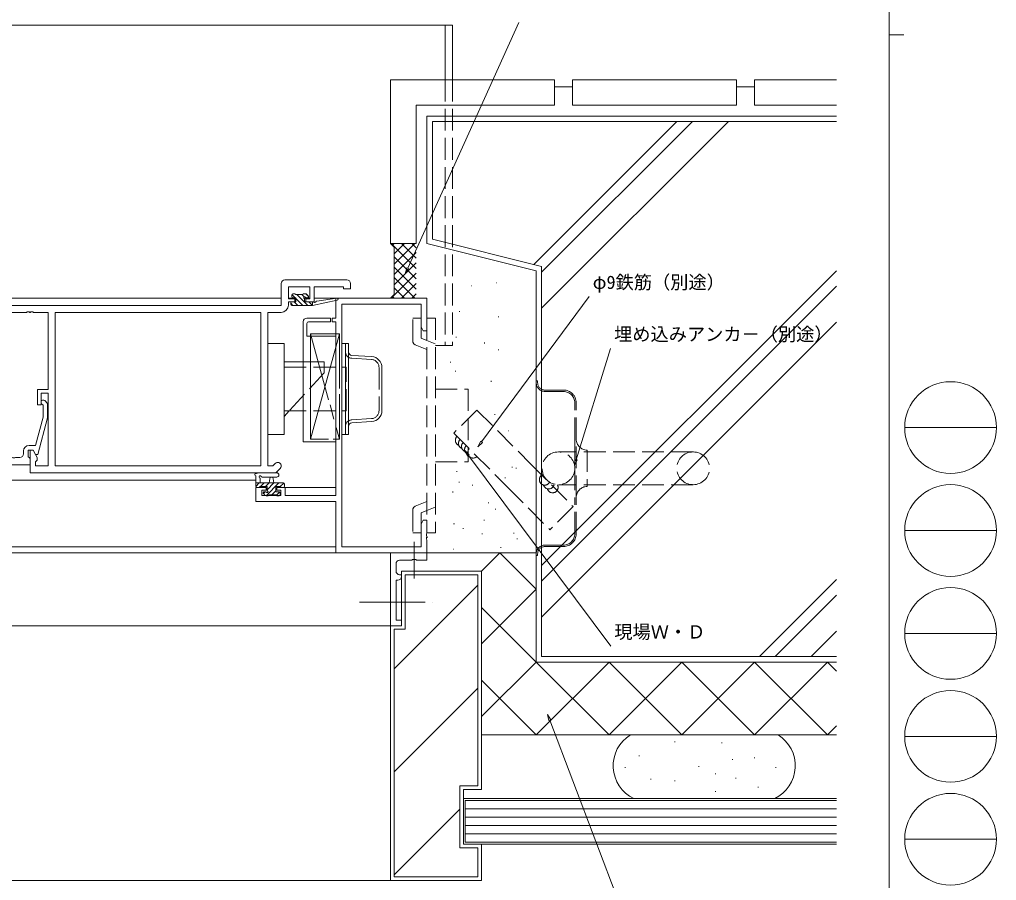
# Model space of a CAD drawing. Units: millimetres, scale not verified. Extents: x -742 to 539, y -420 to 386.
# Drawn here: x 271.1 to 539.5, y -225.3 to 11.2 of the extents above; entities that cross this region are included whole.
import ezdxf
from ezdxf.enums import TextEntityAlignment as Align

# ---------------------------------------------------------------- set-up
doc = ezdxf.new("R2010")
doc.units = ezdxf.units.MM
doc.header["$LTSCALE"] = 2
doc.linetypes.add('CHAIN2', pattern=[12, 9, -1, 1, -1])
doc.linetypes.add('DASHED3', pattern=[4, 3, -1])
for name, color, linetype, lineweight in [('0-1_YKK_ZWAK', 7, 'Continuous', 9), ('0-3_YKK_12', 2, 'Continuous', 9), ('0-4_YSS_K', 3, 'Continuous', 9), ('0-5_YKK_D', 6, 'Continuous', 9), ('0-6_YKK_13', 4, 'Continuous', 9), ('0-7_YKK_11', 7, 'Continuous', 9)]:
    doc.layers.add(name, color=color, linetype=linetype, lineweight=lineweight)
doc.styles.add('ＭＳ ゴシック', font='')
doc.styles.get('ＭＳ ゴシック').set_extended_font_data('MS Gothic')

msp = doc.modelspace()

# ---------------------------------------------------------------- linework, layer by layer
at = {"layer": '0-1_YKK_ZWAK'}
for p, q in [((510, 382), (510, -368)), ((510, 7), (514, 7)), ((514.252, -100.88), (539.452, -100.88)), ((514.252, -129.16), (539.452, -129.16)), ((514.252, -157.44), (539.452, -157.44)), ((514.252, -185.72), (539.452, -185.72)), ((514.252, -214), (539.452, -214))]:
    msp.add_line(p, q, dxfattribs=at)
for centre in [(526.852, -100.88), (526.852, -129.16), (526.852, -157.44), (526.852, -185.72), (526.852, -214)]:
    msp.add_circle(centre, 12.6, dxfattribs=at)
at = {"layer": '0-3_YKK_12'}
for p, q in [((390.038, 9.688), (-23.962, 9.688)), ((388.038, 9.688), (388.038, -5.312)), ((390.038, 9.688), (390.038, -5.312)), ((343.038, -65.31), (25.988, -65.31)), ((347.038, -65.31), (344.985, -65.31)), ((350.821, -65.31), (349.208, -65.31)), ((358.038, -65.31), (352.038, -65.31)), ((358.038, -70.51), (358.038, -65.31)), ((358.038, -119.28), (358.038, -72.11)), ((336.038, -115.31), (30.038, -115.31)), ((343.638, -117.31), (358.038, -117.31)), ((358.038, -135.31), (358.038, -121.51)), ((358.038, -133.68), (8.038, -133.68)), ((358.038, -135.31), (8.038, -135.31)), ((373.038, -155.311), (184.538, -155.311))]:
    msp.add_line(p, q, dxfattribs=at)
at = {"layer": '0-3_YKK_12', "linetype": 'DASHED3'}
for p, q in [((388.038, -5.312), (388.038, -78.31)), ((390.038, -5.312), (390.038, -78.31)), ((385.338, -78.312), (390.038, -78.312))]:
    msp.add_line(p, q, dxfattribs=at)
at = {"layer": '0-4_YSS_K'}
for p, q in [((418.037, -12.312), (418.037, -5.312)), ((423.037, -12.312), (423.037, -5.312)), ((423.037, -5.312), (468.037, -5.312)), ((468.037, -12.312), (468.037, -5.312)), ((473.037, -12.312), (473.037, -5.312)), ((473.037, -5.312), (495.547, -5.312)), ((418.037, -7.312), (423.037, -7.312)), ((468.037, -7.312), (473.037, -7.312)), ((380.037, -12.312), (418.037, -12.312)), ((380.037, -12.312), (380.037, -50.312)), ((423.037, -12.312), (468.037, -12.312)), ((473.037, -12.312), (495.547, -12.312)), ((383.037, -15.31), (495.547, -15.31)), ((383.037, -15.31), (383.037, -50.31)), ((451.685, -16.809), (412.392, -56.102)), ((465.827, -16.809), (414.537, -68.099)), ((455.928, -16.809), (414.537, -58.199)), ((374.037, -51.312), (373.037, -50.312)), ((380.037, -50.312), (373.037, -50.312)), ((373.182, -50.312), (380.037, -57.167)), ((374.037, -50.312), (373.61, -50.74)), ((376.866, -50.312), (374.037, -53.14)), ((379.694, -50.312), (374.037, -55.969)), ((376.01, -50.312), (380.037, -54.339)), ((378.839, -50.312), (380.037, -51.511)), ((383.037, -50.31), (413.037, -57.81)), ((414.537, -56.638), (384.537, -49.138)), ((374.037, -51.312), (374.037, -64.31)), ((380.037, -52.797), (374.037, -58.797)), ((374.037, -53.996), (380.037, -59.996)), ((380.037, -55.626), (374.037, -61.626)), ((380.037, -58.454), (373.181, -65.31)), ((374.037, -56.824), (380.037, -62.824)), ((413.037, -57.81), (413.037, -165.31)), ((414.537, -163.81), (414.537, -56.638)), ((495.547, -57.799), (414.537, -138.809)), ((374.037, -59.653), (379.694, -65.31)), ((380.037, -61.282), (376.01, -65.31)), ((402.042, -61.079), (402.142, -61.079)), ((374.037, -64.31), (373.037, -65.31)), ((374.037, -62.481), (376.866, -65.31)), ((380.037, -64.111), (378.839, -65.31)), ((395.252, -61.902), (395.352, -61.902)), ((495.547, -62.042), (414.537, -143.052)), ((373.61, -64.882), (374.038, -65.31)), ((392.016, -68.895), (392.016, -69.095)), ((402.614, -70.433), (402.814, -70.433)), ((495.547, -71.941), (414.537, -152.952)), ((391.08, -75.913), (391.08, -76.113)), ((398.8, -77.55), (398.8, -77.75)), ((402.614, -79.521), (402.814, -79.521)), ((389.376, -82.88), (389.576, -82.88)), ((390.846, -85.27), (390.846, -85.47)), ((400.671, -88.077), (400.671, -88.277)), ((401.631, -97.268), (401.731, -97.268)), ((405.334, -101.792), (405.434, -101.792)), ((406.368, -111.727), (406.568, -111.727)), ((407.542, -111.938), (407.542, -112.138)), ((391.154, -112.913), (391.354, -112.913)), ((402.416, -114.493), (402.616, -114.493)), ((404.392, -114.691), (404.592, -114.691)), ((391.747, -115.876), (391.947, -115.876)), ((395.525, -116.616), (395.525, -116.816)), ((390.144, -118.488), (390.144, -118.688)), ((399.847, -121.606), (400.047, -121.606)), ((401.841, -123.166), (401.841, -123.366)), ((390.364, -127.336), (390.563, -127.336)), ((392.951, -128.547), (392.951, -128.747)), ((398.662, -126.348), (398.862, -126.348)), ((383.21, -130.894), (383.21, -131.094)), ((398.069, -130.102), (398.269, -130.102)), ((406.763, -129.905), (406.963, -129.905)), ((407.776, -131.354), (407.776, -131.554)), ((403.277, -133.868), (403.377, -133.868)), ((403.277, -133.868), (403.377, -133.868)), ((382.537, -135.309), (413.037, -135.31)), ((390.314, -134.28), (390.414, -134.28)), ((398.037, -140.31), (403.038, -135.309)), ((403.037, -135.309), (413.037, -145.31)), ((376.038, -140.31), (398.038, -140.31)), ((376.038, -140.31), (376.038, -155.31)), ((397.038, -141.31), (377.037, -141.31)), ((377.037, -156.31), (377.037, -141.31)), ((397.038, -141.31), (397.038, -199.31)), ((398.038, -140.31), (398.038, -200.31)), ((397.038, -144.173), (374.038, -167.173)), ((495.547, -142.652), (474.39, -163.81)), ((398.037, -160.31), (413.037, -145.31)), ((495.547, -146.895), (478.633, -163.81)), ((398.037, -150.31), (413.037, -165.31)), ((373.038, -155.31), (376.038, -155.31)), ((373.038, -155.31), (373.038, -225.31)), ((377.037, -156.31), (374.038, -156.31)), ((374.038, -224.31), (374.038, -156.31)), ((495.547, -156.794), (488.532, -163.81)), ((398.037, -180.31), (413.037, -165.31)), ((495.547, -165.31), (413.037, -165.31)), ((495.547, -165.31), (413.037, -165.31)), ((413.037, -165.31), (433.037, -185.31)), ((413.037, -185.31), (433.037, -165.31)), ((414.537, -163.81), (495.547, -163.81)), ((433.037, -185.31), (453.037, -165.31)), ((433.037, -165.31), (453.037, -185.31)), ((453.037, -185.31), (473.037, -165.31)), ((453.037, -165.31), (473.037, -185.31)), ((473.037, -185.31), (493.037, -165.31)), ((473.037, -165.31), (493.037, -185.31)), ((493.037, -165.31), (495.547, -167.82)), ((398.037, -170.31), (413.037, -185.31)), ((397.038, -172.457), (374.038, -195.457)), ((493.037, -185.31), (495.547, -182.8)), ((398.037, -185.31), (413.037, -185.31)), ((413.037, -185.31), (495.547, -185.31)), ((479.452, -185.31), (438.916, -185.31)), ((450.999, -187.22), (451.199, -187.22)), ((463.908, -187.463), (464.108, -187.463)), ((441.256, -191.117), (441.456, -191.117)), ((466.831, -192.091), (467.031, -192.091)), ((472.92, -191.604), (473.12, -191.604)), ((437.359, -194.283), (437.559, -194.283)), ((457.575, -194.04), (457.775, -194.04)), ((478.766, -194.283), (478.966, -194.283)), ((444.422, -197.45), (444.622, -197.45)), ((450.999, -197.937), (451.199, -197.937)), ((462.203, -195.988), (462.403, -195.988)), ((467.805, -197.206), (468.005, -197.206)), ((392.038, -216.31), (392.038, -199.31)), ((392.038, -199.31), (397.038, -199.31)), ((462.203, -200.86), (462.403, -200.86)), ((473.894, -199.642), (474.094, -199.642)), ((477.306, -203.31), (441.061, -203.31)), ((392.038, -205.741), (374.038, -223.741)), ((393.54, -205.61), (495.547, -205.61)), ((393.54, -207.91), (495.547, -207.91)), ((393.54, -210.21), (495.547, -210.21)), ((393.54, -212.51), (495.547, -212.51)), ((392.038, -216.31), (397.038, -216.31)), ((393.038, -215.31), (398.038, -215.31)), ((397.038, -216.31), (397.038, -224.31)), ((398.038, -215.31), (398.038, -225.31)), ((373.038, -225.31), (-6.962, -225.31)), ((373.038, -225.31), (398.038, -225.31)), ((397.038, -224.31), (374.038, -224.31))]:
    msp.add_line(p, q, dxfattribs=at)
at = {"layer": '0-4_YSS_K', "linetype": 'DASHED3'}
for p, q in [((396.765, -96.06), (390.386, -102.41)), ((390.386, -102.41), (405.198, -117.29)), ((405.198, -117.29), (416.809, -128.953)), ((423.187, -122.603), (416.809, -128.953))]:
    msp.add_line(p, q, dxfattribs=at)
at = {"layer": '0-4_YSS_K'}
for points in [[(373.037, -50.312), (373.037, -5.312), (418.037, -5.312)], [(495.547, -16.81), (384.537, -16.81), (384.537, -49.138)], [(393.038, -215.31), (393.038, -200.31), (398.038, -200.31)], [(495.547, -202.81), (393.04, -202.81), (393.04, -215.31), (495.547, -215.31)], [(495.547, -203.31), (393.54, -203.31), (393.54, -214.81), (495.547, -214.81)]]:
    msp.add_lwpolyline(points, dxfattribs=at)
at = {"layer": '0-4_YSS_K', "linetype": 'DASHED3'}
msp.add_lwpolyline([(396.765, -96.061), (411.577, -110.94), (423.187, -122.603)], dxfattribs=at)
for centre, start, end in [((392.335, -104.368), 134.87027, 248.44844), ((393.182, -105.219), 134.87027, 248.44844), ((394.029, -106.069), 134.87027, 248.44844), ((394.875, -106.919), 134.87027, 248.44844), ((395.722, -107.77), 134.87027, 314.87027), ((415.413, -115.197), 107.29674, 332.66602), ((416.485, -116.246), 195.608, 347.3822), ((417.557, -117.296), 195.608, 28.75838)]:
    msp.add_arc(centre, 1.5, start, end, dxfattribs=at)
at = {"layer": '0-4_YSS_K'}
for centre, start, end in [((444.184, -193.81), 121.78833, 244.16013), ((474.184, -193.81), 295.83986, 58.21165)]:
    msp.add_arc(centre, 10, start, end, dxfattribs=at)
at = {"layer": '0-5_YKK_D'}
for p, q in [((377.739, -57.077), (408.294, 10.408)), ((377.037, -58.626), (377.481, -56.96)), ((377.997, -57.194), (377.481, -56.96)), ((398.026, -104.797), (427.561, -64.89)), ((424.033, -109.704), (433.441, -79.162)), ((397.015, -106.164), (397.798, -104.629)), ((398.254, -104.966), (397.798, -104.629)), ((393.406, -107.223), (394.65, -108.416)), ((394.196, -108.755), (394.65, -108.416)), ((394.423, -108.585), (433.494, -160.948)), ((423.533, -111.328), (423.762, -109.62)), ((424.304, -109.787), (423.762, -109.62)), ((416.177, -179.67), (417.044, -181.159)), ((416.514, -181.36), (417.044, -181.159)), ((416.779, -181.259), (435.872, -231.696))]:
    msp.add_line(p, q, dxfattribs=at)
for points in [[(377.997, -57.194), (377.037, -58.626), (377.481, -56.96)], [(398.254, -104.966), (397.015, -106.164), (397.798, -104.629)], [(394.196, -108.755), (393.406, -107.223), (394.65, -108.416)], [(424.304, -109.787), (423.533, -111.328), (423.762, -109.62)], [(416.514, -181.36), (416.177, -179.67), (417.044, -181.159)]]:
    msp.add_lwpolyline(points, close=True, dxfattribs=at)
at = {"layer": '0-6_YKK_13'}
for p, q in [((346.834, -65.21), (345.95, -64.326)), ((346.238, -64.11), (346.738, -64.11)), ((346.938, -64.31), (348.938, -64.31)), ((350.28, -67.31), (347.28, -64.31)), ((349.312, -64.994), (348.628, -64.31)), ((349.138, -64.11), (349.738, -64.11)), ((350.535, -64.87), (349.777, -64.113)), ((349.95, -64.198), (350.45, -64.698)), ((345.638, -67.01), (345.638, -66.61)), ((346.239, -67.31), (345.638, -66.708)), ((345.938, -64.91), (345.938, -64.41)), ((345.938, -66.31), (347.038, -66.31)), ((347.038, -65.21), (346.238, -65.21)), ((347.586, -67.31), (346.586, -66.31)), ((347.038, -66.31), (347.038, -65.21)), ((348.933, -67.31), (347.038, -65.414)), ((349.438, -65.671), (349.438, -66.31)), ((349.438, -66.31), (351.636, -66.31)), ((350.238, -65.21), (349.899, -65.21)), ((351.627, -67.31), (350.628, -66.31)), ((351.636, -67.31), (358.397, -65.904)), ((351.636, -66.31), (351.723, -66.296)), ((351.636, -67.31), (351.636, -66.31)), ((352.75, -66.136), (358.291, -65.313)), ((345.938, -67.31), (351.636, -67.31)), ((349.038, -104.81), (349.038, -71.81)), ((350.038, -70.81), (356.538, -70.81)), ((350.038, -72.31), (350.038, -75.81)), ((356.538, -71.81), (350.538, -71.81)), ((356.538, -70.81), (356.538, -71.81)), ((359.038, -75.11), (351.038, -104.11)), ((356.038, -93.235), (351.038, -75.11)), ((339.338, -77.809), (339.338, -102.809)), ((339.338, -77.81), (343.838, -77.81)), ((343.838, -77.81), (343.838, -102.81)), ((350.038, -75.81), (358.038, -75.81)), ((359.668, -77.81), (359.668, -102.81)), ((360.668, -77.81), (361.468, -77.81)), ((360.668, -102.81), (360.668, -77.81)), ((361.468, -102.81), (361.468, -77.81)), ((354.838, -82.81), (343.838, -82.81)), ((354.838, -84.309), (354.838, -82.81)), ((362.409, -81.064), (367.847, -81.388)), ((370.668, -84.383), (370.668, -96.237)), ((345.213, -96.309), (343.838, -97.81)), ((357.504, -98.549), (356.417, -94.61)), ((367.847, -99.231), (362.409, -99.555)), ((359.038, -104.11), (358.134, -100.833)), ((339.338, -102.81), (343.838, -102.81)), ((359.668, -102.81), (360.668, -102.81)), ((360.668, -102.81), (361.468, -102.81)), ((336.038, -117.01), (336.038, -114.33)), ((341.766, -113.31), (336.603, -113.31)), ((337.238, -114.93), (337.238, -116.11)), ((341.766, -114.51), (337.805, -114.513)), ((339.738, -116.11), (339.84, -114.966)), ((340.938, -116.11), (340.836, -114.966)), ((336.038, -116.11), (343.638, -116.11)), ((336.039, -117.039), (336.968, -116.11)), ((336.938, -117.31), (336.338, -117.31)), ((339.138, -117.11), (337.138, -117.11)), ((337.315, -117.11), (338.315, -116.11)), ((338.662, -117.11), (339.662, -116.11)), ((338.857, -119.61), (342.356, -116.11)), ((339.138, -117.982), (341.009, -116.11)), ((339.138, -118.049), (339.138, -117.11)), ((341.538, -117.11), (341.538, -118.51)), ((342.838, -117.11), (341.538, -117.11)), ((342.704, -117.11), (343.697, -116.116)), ((343.638, -117.31), (343.038, -117.31)), ((343.938, -116.41), (343.938, -117.01)), ((338.112, -119.007), (338.609, -118.51)), ((338.626, -119.522), (338.126, -119.022)), ((338.338, -118.51), (338.677, -118.51)), ((339.438, -119.61), (338.838, -119.61)), ((341.738, -119.41), (339.638, -119.41)), ((340.404, -119.41), (341.538, -118.276)), ((341.538, -118.51), (342.438, -118.51)), ((341.738, -119.422), (342.602, -118.559)), ((342.438, -119.61), (341.938, -119.61)), ((342.738, -118.81), (342.738, -119.31))]:
    msp.add_line(p, q, dxfattribs=at)
at = {"layer": '0-6_YKK_13', "linetype": 'DASHED3'}
for p, q in [((379.163, -70.814), (381.463, -70.814)), ((379.164, -77.192), (379.163, -70.814)), ((381.463, -70.814), (381.464, -76.315)), ((383.036, -70.813), (383.047, -129.813)), ((383.036, -70.813), (385.337, -70.813)), ((385.337, -70.813), (385.343, -129.813)), ((381.464, -76.314), (382.964, -76.92)), ((382.964, -76.92), (385.264, -77.849)), ((379.789, -78.119), (382.964, -79.401)), ((362.361, -81.863), (367.799, -82.186)), ((343.838, -84.31), (360.838, -84.31)), ((354.838, -85.81), (345.213, -96.309)), ((354.838, -85.81), (354.838, -84.309)), ((360.838, -96.309), (360.838, -84.309)), ((369.868, -84.383), (369.868, -96.237)), ((413.437, -88.074), (413.437, -88.574)), ((385.341, -90.313), (394.34, -90.312)), ((394.34, -90.312), (394.343, -110.311)), ((420.537, -90.574), (415.437, -90.574)), ((420.537, -90.974), (415.437, -90.974)), ((343.838, -96.31), (360.838, -96.31)), ((423.637, -104.074), (423.637, -94.074)), ((424.037, -104.074), (424.037, -94.074)), ((367.799, -98.433), (362.361, -98.756)), ((423.637, -104.074), (423.637, -120.074)), ((424.037, -120.074), (424.037, -104.074)), ((427.037, -107.074), (427.037, -117.074)), ((456.137, -107.574), (419.137, -107.574)), ((385.343, -110.313), (394.343, -110.311)), ((456.137, -116.574), (419.137, -116.574)), ((423.637, -130.074), (423.637, -120.074)), ((424.037, -130.074), (424.037, -120.074)), ((379.796, -122.51), (382.97, -121.227)), ((382.971, -123.707), (385.27, -122.778)), ((379.17, -123.437), (379.171, -129.814)), ((381.471, -124.314), (382.971, -123.707)), ((381.471, -129.813), (381.471, -124.314)), ((379.172, -129.814), (381.472, -129.813)), ((383.046, -129.813), (385.343, -129.813)), ((415.437, -133.174), (420.537, -133.174)), ((415.437, -133.574), (420.537, -133.574)), ((413.437, -135.574), (413.437, -136.074))]:
    msp.add_line(p, q, dxfattribs=at)
at = {"layer": '0-6_YKK_13', "linetype": 'CHAIN2'}
for p, q in [((379.54, -142.342), (379.54, -132.279)), ((364.523, -148.81), (384.557, -148.81))]:
    msp.add_line(p, q, dxfattribs=at)
at = {"layer": '0-6_YKK_13'}
for points in [[(359.038, -90.11), (359.038, -75.11), (351.038, -75.11), (351.038, -104.11), (356.014, -104.11)], [(358.038, -75.81), (358.038, -104.81), (349.038, -104.81)], [(359.668, -77.81), (360.668, -77.81), (360.668, -102.81)], [(357.256, -104.11), (359.038, -104.11), (359.038, -91.71)]]:
    msp.add_lwpolyline(points, dxfattribs=at)
at = {"layer": '0-6_YKK_13', "linetype": 'DASHED3'}
for points in [[(413.437, -88.074), (413.037, -88.074), (413.037, -88.574), (413.037, -135.574)], [(413.037, -135.574), (413.037, -136.074), (413.437, -136.074)]]:
    msp.add_lwpolyline(points, dxfattribs=at)
msp.add_circle((419.137, -112.074), 4.5, dxfattribs=at)
at = {"layer": '0-6_YKK_13'}
for centre, radius, start, end in [((346.238, -64.41), 0.3, 90, 180), ((346.738, -64.31), 0.2, 0, 90), ((349.138, -64.31), 0.2, 90, 180), ((349.738, -64.41), 0.3, 45, 90), ((345.938, -66.61), 0.3, 90, 180), ((345.938, -67.01), 0.3, 180, 270), ((346.238, -64.91), 0.3, 180, 270), ((349.438, -65.21), 0.25, 33.05573, 236.94426), ((349.138, -65.671), 0.3, 0, 56.94426), ((349.899, -64.91), 0.3, 213.05573, 270), ((350.238, -64.91), 0.3, 270, 45), ((351.771, -66.592), 0.3, 39.19753, 99.19753), ((352.236, -66.213), 0.3, 219.19753, 338.44934), ((352.794, -66.433), 0.3, 98.44934, 158.44934), ((358.336, -65.61), 0.3, 281.7498, 98.44934), ((350.038, -71.81), 1, 90, 180), ((350.538, -72.31), 0.5, 90, 180), ((362.468, -80.066), 1, 180, 266.59355), ((367.668, -84.383), 3, 0, 86.59355), ((367.668, -96.237), 3, 273.40643, 0), ((362.468, -100.553), 1, 93.40643, 180), ((336.038, -113.81), 0.3, 79.47121, 239.99998), ((335.738, -114.33), 0.3, 0, 60), ((336.147, -113.22), 0.3, 259.47121, 319.47121), ((336.603, -113.61), 0.3, 90, 139.47121), ((337.238, -114.41), 0.3, 19.18974, 239.99998), ((336.938, -114.93), 0.3, 0, 60), ((337.804, -114.213), 0.3, 199.18974, 270.04022), ((340.338, -115.01), 0.5, 5.09206, 174.90793), ((341.765, -113.91), 0.6, 270.04022, 90.04022), ((336.338, -117.01), 0.3, 180, 270), ((336.938, -117.11), 0.2, 270, 0), ((339.438, -118.049), 0.3, 180, 236.94426), ((343.038, -117.11), 0.2, 180, 270), ((343.638, -116.41), 0.3, 0, 90), ((343.638, -117.01), 0.3, 270, 0), ((338.338, -118.81), 0.3, 90, 225), ((338.838, -119.31), 0.3, 225, 270), ((338.677, -118.81), 0.3, 33.05573, 90), ((339.138, -118.51), 0.25, 213.05573, 56.94426), ((339.438, -119.41), 0.2, 270, 0), ((341.938, -119.41), 0.2, 180, 270), ((342.438, -118.81), 0.3, 0, 90), ((342.438, -119.31), 0.3, 270, 0)]:
    msp.add_arc(centre, radius, start, end, dxfattribs=at)
at = {"layer": '0-6_YKK_13', "linetype": 'DASHED3'}
for centre, radius, start, end in [((380.164, -77.191), 1, 180.01151, 248.00816), ((362.468, -80.066), 1.8, 180, 266.59355), ((367.668, -84.383), 2.2, 0, 86.59355), ((415.437, -88.574), 2.4, 180, 270), ((415.437, -88.574), 2, 180, 270), ((420.537, -94.074), 3.5, 0, 90), ((420.537, -94.074), 3.1, 0, 90), ((367.668, -96.237), 2.2, 273.40643, 0), ((362.468, -100.553), 1.8, 93.40643, 180), ((427.037, -104.074), 3, 180, 270), ((456.137, -112.074), 4.5, 90, 270), ((456.137, -112.074), 4.5, 270, 90), ((427.037, -120.074), 3, 90, 180), ((380.171, -123.437), 1, 112.00934, 180.00714), ((420.537, -130.074), 3.5, 270, 0), ((420.537, -130.074), 3.1, 270, 0), ((415.437, -135.574), 2.4, 90, 180), ((415.437, -135.574), 2, 90, 180)]:
    msp.add_arc(centre, radius, start, end, dxfattribs=at)
at = {"layer": '0-7_YKK_11'}
for p, q in [((343.038, -61.31), (343.038, -67.31)), ((361.038, -60.31), (344.038, -60.31)), ((343.038, -67.31), (257.038, -67.31)), ((337.408, -69.24), (280.968, -69.24)), ((272.238, -108.11), (272.238, -107.31)), ((381.408, -133.68), (359.668, -133.68)), ((374.54, -138.311), (374.54, -140.311))]:
    msp.add_line(p, q, dxfattribs=at)
for points in [[(344.968, -67.24), (344.968, -66.31), (346.738, -66.31), (346.738, -65.51), (344.968, -65.51), (344.968, -62.24), (350.838, -62.24), (350.838, -65.51), (349.738, -65.51), (349.738, -66.31), (352.038, -66.31), (352.038, -62.24), (360.108, -62.24), (360.108, -62.81), (362.038, -62.81), (362.038, -61.31)], [(359.668, -133.68), (359.668, -66.94), (381.408, -66.94), (381.408, -73.219), (382.038, -74.31), (383.038, -74.31), (383.038, -65.31), (358.038, -65.31), (358.038, -70.81), (357.038, -70.81), (357.038, -71.81), (358.038, -71.81), (358.038, -119.58), (344.138, -119.58), (344.138, -117.31), (341.838, -117.31), (341.838, -118.11), (342.938, -118.11), (342.938, -119.58), (337.668, -119.58), (337.668, -118.11), (338.838, -118.11), (338.838, -117.31), (336.038, -117.31), (336.038, -121.21), (358.038, -121.21), (358.038, -135.31), (383.038, -135.31), (383.038, -131.768), (382.918, -131.585), (382.918, -131.035), (383.038, -130.852), (383.038, -130.768), (382.918, -130.585), (382.918, -130.035), (383.038, -129.852), (383.038, -126.31), (382.038, -126.31), (381.408, -127.401), (381.408, -133.68)], [(268.238, -69.24), (273.079, -69.24), (273.263, -69.12), (273.813, -69.12), (273.996, -69.24), (274.079, -69.24), (274.263, -69.12), (274.813, -69.12), (274.996, -69.24), (279.038, -69.24), (279.038, -90.41), (276.038, -90.41), (276.038, -94.61), (277.038, -94.61), (277.038, -91.41), (279.038, -91.41), (279.038, -111.38), (275.538, -111.38), (275.538, -110.31), (275.968, -109.88), (275.968, -109.067), (274.838, -107.11), (274.038, -107.11), (274.038, -113.31), (341.538, -113.31), (342.755, -112.093)], [(341.39, -110.728), (340.738, -111.38), (339.338, -111.38), (339.338, -69.24), (342.968, -69.24)], [(278.062, -93.486), (278.838, -94.261), (278.838, -98.207), (276.13, -108.31), (275.53, -108.31), (274.838, -107.11), (273.538, -107.11), (273.538, -108.91), (273.738, -109.11), (274.038, -109.41), (274.038, -111.11)], [(273.738, -105.81), (275.558, -105.81), (277.638, -98.049), (277.638, -94.758), (277.213, -94.334)], [(274.038, -111.11), (256.038, -111.11), (256.038, -109.11), (268.079, -109.11), (268.263, -109.23), (268.813, -109.23), (268.996, -109.11), (269.079, -109.11), (269.263, -109.23), (269.813, -109.23), (269.996, -109.11), (271.238, -109.11)], [(373.04, -155.311), (373.04, -135.311), (383.04, -135.311), (383.04, -137.311), (380.21, -137.311), (380.019, -137.168), (379.061, -137.168), (378.869, -137.311), (375.54, -137.311)], [(375.54, -141.311), (376.04, -141.311), (376.04, -141.811)], [(375.04, -142.811), (374.54, -142.811), (374.54, -153.811), (376.04, -153.811), (376.04, -155.311), (373.04, -155.311)]]:
    msp.add_lwpolyline(points, dxfattribs=at)
msp.add_lwpolyline([(337.408, -69.24), (280.968, -69.24), (280.968, -111.38), (337.408, -111.38)], close=True, dxfattribs=at)
for centre, radius, start, end in [((344.038, -61.31), 1, 90, 179.99998), ((361.038, -61.31), 1, 0, 89.99998), ((342.968, -67.24), 2, 270, 359.99998), ((277.638, -93.91), 0.6, 44.99998, 225), ((273.738, -107.31), 1.5, 90, 179.99998), ((271.238, -108.11), 1, 270, 359.99998), ((342.073, -111.41), 0.965, 314.99998, 135), ((375.54, -138.311), 1, 89.99983, 179.99982), ((375.54, -140.311), 1, 179.99983, 269.99982), ((375.04, -141.811), 1, 269.99983, 359.99982)]:
    msp.add_arc(centre, radius, start, end, dxfattribs=at)

# ---------------------------------------------------------------- texts
at = {"layer": '0-5_YKK_D', "color": 4, "style": 'ＭＳ ゴシック'}
for s, p in [('φ9鉄筋（別途）', (428.561, -63.89)), ('埋め込みアンカ－（別途）', (434.441, -78.162)), ('現場Ｗ・Ｄ', (434.494, -159.948))]:
    msp.add_text(s, height=3.666, dxfattribs=at).set_placement(p, align=Align.BOTTOM_LEFT)

doc.saveas('drawing.dxf')
